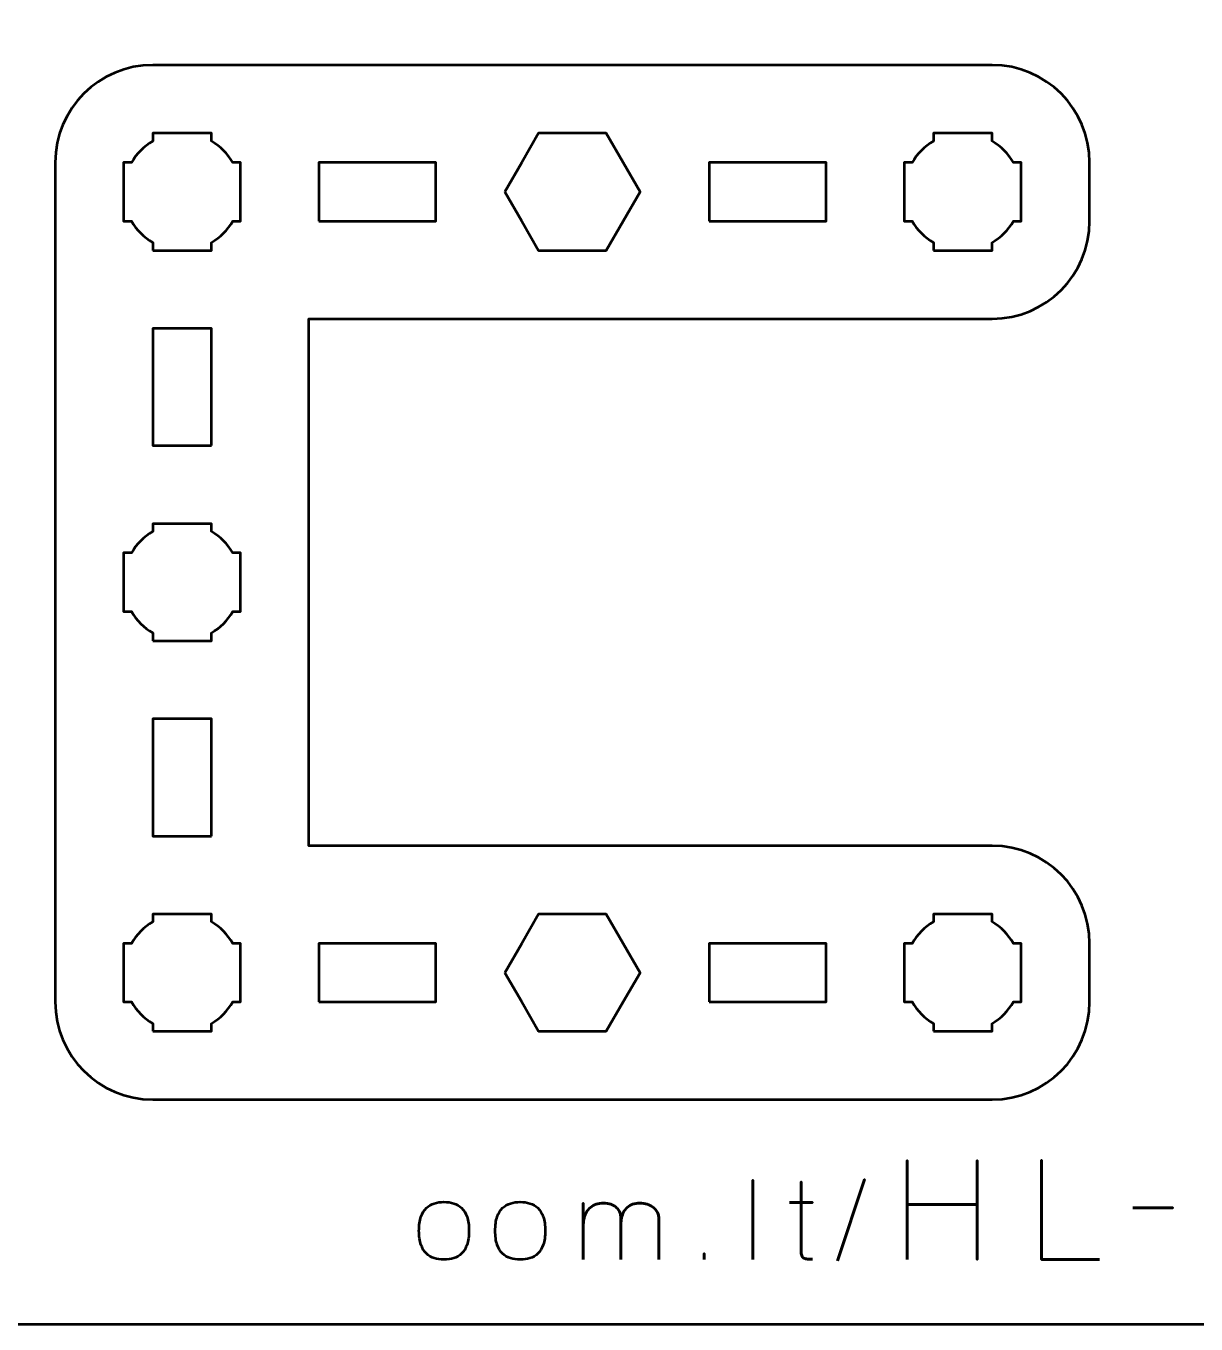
# Model space of a CAD drawing. Header units: centimetres. Extents: x -21 to 0, y -29.7 to 0.
# Drawn here: x -12.3 to -6.3, y -29.7 to -23.05 of the extents above; entities that cross this region are included whole.
import ezdxf

# ---------------------------------------------------------------- set-up
doc = ezdxf.new("R2010")
doc.units = ezdxf.units.CM
doc.header["$MEASUREMENT"] = 0
doc.layers.add('Layer 1', color=7, linetype='Continuous')

msp = doc.modelspace()

# ---------------------------------------------------------------- linework, layer by layer
at = {"layer": 'Layer 1', "color": 1, "lineweight": 53}
msp.add_open_spline([(-21.00003, -29.19995), (-21.00003, -29.19995), (-21.00003, -2.89992), (-21.00003, -2.89992), (-21.00003, -2.89992), (-21.00003, -2.81709), (-20.93286, -2.74992), (-20.85003, -2.74992), (-20.85003, -2.74992), (-20.7672, -2.74992), (-20.70003, -2.68275), (-20.70003, -2.59992), (-20.70003, -2.59992), (-20.70003, -2.51709), (-20.7672, -2.44992), (-20.85003, -2.44992), (-20.85003, -2.44992), (-20.93286, -2.44992), (-21.00003, -2.38275), (-21.00003, -2.29992), (-21.00003, -2.29992), (-21.00003, -2.21709), (-20.93286, -2.14992), (-20.85003, -2.14992), (-20.85003, -2.14992), (-20.7672, -2.14992), (-20.70003, -2.08275), (-20.70003, -1.99992), (-20.70003, -1.99992), (-20.70003, -1.91709), (-20.7672, -1.84992), (-20.85003, -1.84992), (-20.85003, -1.84992), (-20.93286, -1.84992), (-21.00003, -1.78275), (-21.00003, -1.69992), (-21.00003, -1.69992), (-21.00003, -1.61709), (-20.93286, -1.54992), (-20.85003, -1.54992), (-20.85003, -1.54992), (-20.7672, -1.54992), (-20.70003, -1.48275), (-20.70003, -1.39992), (-20.70003, -1.39992), (-20.70003, -1.31709), (-20.7672, -1.24992), (-20.85003, -1.24992), (-20.85003, -1.24992), (-20.93286, -1.24992), (-21.00003, -1.18275), (-21.00003, -1.09992), (-21.00003, -1.09992), (-21.00003, -1.09992), (-21.00003, -0.49992), (-21.00003, -0.49992), (-21.00003, -0.49992), (-21.00003, -0.22295), (-20.77694, 0.00004), (-20.49994, 0.00004), (-20.49994, 0.00004), (-20.49994, 0.00004), (-0.50008, 0.00004), (-0.50008, 0.00004), (-0.50008, 0.00004), (-0.22294, 0.00004), (0.00002, -0.22295), (0.00002, -0.49992), (0.00002, -0.49992), (0.00002, -0.49992), (0.00002, -29.19995), (0.00002, -29.19995), (0.00002, -29.19995), (0.00002, -29.47695), (-0.22294, -29.70004), (-0.50008, -29.70004), (-0.50008, -29.70004), (-0.50008, -29.70004), (-20.49994, -29.70004), (-20.49994, -29.70004), (-20.49994, -29.70004), (-20.77694, -29.70004), (-21.00003, -29.47695), (-21.00003, -29.19995)], degree=3, knots=[0, 0, 0, 0, 0.047619, 0.047619, 0.047619, 0.047619, 0.0952381, 0.0952381, 0.0952381, 0.0952381, 0.1428571, 0.1428571, 0.1428571, 0.1428571, 0.1904762, 0.1904762, 0.1904762, 0.1904762, 0.2380952, 0.2380952, 0.2380952, 0.2380952, 0.2857143, 0.2857143, 0.2857143, 0.2857143, 0.3333333, 0.3333333, 0.3333333, 0.3333333, 0.3809524, 0.3809524, 0.3809524, 0.3809524, 0.4285714, 0.4285714, 0.4285714, 0.4285714, 0.4761905, 0.4761905, 0.4761905, 0.4761905, 0.5238095, 0.5238095, 0.5238095, 0.5238095, 0.5714286, 0.5714286, 0.5714286, 0.5714286, 0.6190476, 0.6190476, 0.6190476, 0.6190476, 0.6666667, 0.6666667, 0.6666667, 0.6666667, 0.7142857, 0.7142857, 0.7142857, 0.7142857, 0.7619048, 0.7619048, 0.7619048, 0.7619048, 0.8095238, 0.8095238, 0.8095238, 0.8095238, 0.8571429, 0.8571429, 0.8571429, 0.8571429, 0.9047619, 0.9047619, 0.9047619, 0.9047619, 0.952381, 0.952381, 0.952381, 0.952381, 1, 1, 1, 1], dxfattribs=at)
at = {"layer": 'Layer 1', "color": 3, "lineweight": 53}
msp.add_open_spline([(-7.35, -24.55), (-7.35, -24.55), (-10.85, -24.55), (-10.85, -24.55), (-10.85, -24.55), (-10.85, -24.55), (-10.85, -27.25), (-10.85, -27.25), (-10.85, -27.25), (-10.85, -27.25), (-7.35, -27.25), (-7.35, -27.25), (-7.35, -27.25), (-7.07391, -27.25), (-6.85, -27.47391), (-6.85, -27.75), (-6.85, -27.75), (-6.85, -27.75), (-6.85, -28.05), (-6.85, -28.05), (-6.85, -28.05), (-6.85, -28.32609), (-7.07391, -28.55), (-7.35, -28.55), (-7.35, -28.55), (-7.35, -28.55), (-11.35, -28.55), (-11.35, -28.55), (-11.35, -28.55), (-11.35, -28.55), (-11.65, -28.55), (-11.65, -28.55), (-11.65, -28.55), (-11.92609, -28.55), (-12.15, -28.32609), (-12.15, -28.05), (-12.15, -28.05), (-12.15, -28.05), (-12.15, -27.75), (-12.15, -27.75), (-12.15, -27.75), (-12.15, -27.75), (-12.15, -24.05), (-12.15, -24.05), (-12.15, -24.05), (-12.15, -24.05), (-12.15, -23.75), (-12.15, -23.75), (-12.15, -23.75), (-12.15, -23.47391), (-11.92609, -23.25), (-11.65, -23.25), (-11.65, -23.25), (-11.65, -23.25), (-11.35, -23.25), (-11.35, -23.25), (-11.35, -23.25), (-11.35, -23.25), (-7.35, -23.25), (-7.35, -23.25), (-7.35, -23.25), (-7.07391, -23.25), (-6.85, -23.47391), (-6.85, -23.75), (-6.85, -23.75), (-6.85, -23.75), (-6.85, -24.05), (-6.85, -24.05), (-6.85, -24.05), (-6.85, -24.32609), (-7.07391, -24.55), (-7.35, -24.55)], degree=3, knots=[0, 0, 0, 0, 0.0555556, 0.0555556, 0.0555556, 0.0555556, 0.1111111, 0.1111111, 0.1111111, 0.1111111, 0.1666667, 0.1666667, 0.1666667, 0.1666667, 0.2222222, 0.2222222, 0.2222222, 0.2222222, 0.2777778, 0.2777778, 0.2777778, 0.2777778, 0.3333333, 0.3333333, 0.3333333, 0.3333333, 0.3888889, 0.3888889, 0.3888889, 0.3888889, 0.4444444, 0.4444444, 0.4444444, 0.4444444, 0.5, 0.5, 0.5, 0.5, 0.5555556, 0.5555556, 0.5555556, 0.5555556, 0.6111111, 0.6111111, 0.6111111, 0.6111111, 0.6666667, 0.6666667, 0.6666667, 0.6666667, 0.7222222, 0.7222222, 0.7222222, 0.7222222, 0.7777778, 0.7777778, 0.7777778, 0.7777778, 0.8333333, 0.8333333, 0.8333333, 0.8333333, 0.8888889, 0.8888889, 0.8888889, 0.8888889, 0.9444444, 0.9444444, 0.9444444, 0.9444444, 1, 1, 1, 1], dxfattribs=at)
at = {"layer": 'Layer 1', "lineweight": 53}
for points, knots in [([(-11.65, -24.2), (-11.65, -24.2), (-11.65, -24.15985), (-11.65, -24.15985), (-11.65, -24.15985), (-11.69553, -24.1335), (-11.7335, -24.09553), (-11.75985, -24.05), (-11.75985, -24.05), (-11.75985, -24.05), (-11.8, -24.05), (-11.8, -24.05), (-11.8, -24.05), (-11.8, -24.05), (-11.8, -23.9), (-11.8, -23.9), (-11.8, -23.9), (-11.8, -23.9), (-11.8, -23.75), (-11.8, -23.75), (-11.8, -23.75), (-11.8, -23.75), (-11.75985, -23.75), (-11.75985, -23.75), (-11.75985, -23.75), (-11.7335, -23.70447), (-11.69553, -23.6665), (-11.65, -23.64015), (-11.65, -23.64015), (-11.65, -23.64015), (-11.65, -23.6), (-11.65, -23.6), (-11.65, -23.6), (-11.65, -23.6), (-11.5, -23.6), (-11.5, -23.6), (-11.5, -23.6), (-11.5, -23.6), (-11.35, -23.6), (-11.35, -23.6), (-11.35, -23.6), (-11.35, -23.6), (-11.35, -23.64015), (-11.35, -23.64015), (-11.35, -23.64015), (-11.30447, -23.6665), (-11.2665, -23.70447), (-11.24015, -23.75), (-11.24015, -23.75), (-11.24015, -23.75), (-11.2, -23.75), (-11.2, -23.75), (-11.2, -23.75), (-11.2, -23.75), (-11.2, -23.9), (-11.2, -23.9), (-11.2, -23.9), (-11.2, -23.9), (-11.2, -24.05), (-11.2, -24.05), (-11.2, -24.05), (-11.2, -24.05), (-11.24015, -24.05), (-11.24015, -24.05), (-11.24015, -24.05), (-11.2665, -24.09553), (-11.30447, -24.1335), (-11.35, -24.15985), (-11.35, -24.15985), (-11.35, -24.15985), (-11.35, -24.2), (-11.35, -24.2), (-11.35, -24.2), (-11.35, -24.2), (-11.5, -24.2), (-11.5, -24.2), (-11.5, -24.2), (-11.5, -24.2), (-11.65, -24.2), (-11.65, -24.2)], [0, 0, 0, 0, 0.05, 0.05, 0.05, 0.05, 0.1, 0.1, 0.1, 0.1, 0.15, 0.15, 0.15, 0.15, 0.2, 0.2, 0.2, 0.2, 0.25, 0.25, 0.25, 0.25, 0.3, 0.3, 0.3, 0.3, 0.35, 0.35, 0.35, 0.35, 0.4, 0.4, 0.4, 0.4, 0.45, 0.45, 0.45, 0.45, 0.5, 0.5, 0.5, 0.5, 0.55, 0.55, 0.55, 0.55, 0.6, 0.6, 0.6, 0.6, 0.65, 0.65, 0.65, 0.65, 0.7, 0.7, 0.7, 0.7, 0.75, 0.75, 0.75, 0.75, 0.8, 0.8, 0.8, 0.8, 0.85, 0.85, 0.85, 0.85, 0.9, 0.9, 0.9, 0.9, 0.95, 0.95, 0.95, 0.95, 1, 1, 1, 1]), ([(-9.84641, -23.9), (-9.84641, -23.9), (-9.75981, -23.75), (-9.75981, -23.75), (-9.75981, -23.75), (-9.75981, -23.75), (-9.67321, -23.6), (-9.67321, -23.6), (-9.67321, -23.6), (-9.67321, -23.6), (-9.5, -23.6), (-9.5, -23.6), (-9.5, -23.6), (-9.5, -23.6), (-9.32679, -23.6), (-9.32679, -23.6), (-9.32679, -23.6), (-9.32679, -23.6), (-9.24019, -23.75), (-9.24019, -23.75), (-9.24019, -23.75), (-9.24019, -23.75), (-9.15359, -23.9), (-9.15359, -23.9), (-9.15359, -23.9), (-9.15359, -23.9), (-9.24019, -24.05), (-9.24019, -24.05), (-9.24019, -24.05), (-9.24019, -24.05), (-9.32679, -24.2), (-9.32679, -24.2), (-9.32679, -24.2), (-9.32679, -24.2), (-9.5, -24.2), (-9.5, -24.2), (-9.5, -24.2), (-9.5, -24.2), (-9.67321, -24.2), (-9.67321, -24.2), (-9.67321, -24.2), (-9.67321, -24.2), (-9.75981, -24.05), (-9.75981, -24.05), (-9.75981, -24.05), (-9.75981, -24.05), (-9.84641, -23.9), (-9.84641, -23.9)], [0, 0, 0, 0, 0.0833333, 0.0833333, 0.0833333, 0.0833333, 0.1666667, 0.1666667, 0.1666667, 0.1666667, 0.25, 0.25, 0.25, 0.25, 0.3333333, 0.3333333, 0.3333333, 0.3333333, 0.4166667, 0.4166667, 0.4166667, 0.4166667, 0.5, 0.5, 0.5, 0.5, 0.5833333, 0.5833333, 0.5833333, 0.5833333, 0.6666667, 0.6666667, 0.6666667, 0.6666667, 0.75, 0.75, 0.75, 0.75, 0.8333333, 0.8333333, 0.8333333, 0.8333333, 0.9166667, 0.9166667, 0.9166667, 0.9166667, 1, 1, 1, 1]), ([(-7.65, -24.2), (-7.65, -24.2), (-7.65, -24.15985), (-7.65, -24.15985), (-7.65, -24.15985), (-7.69553, -24.1335), (-7.7335, -24.09553), (-7.75985, -24.05), (-7.75985, -24.05), (-7.75985, -24.05), (-7.8, -24.05), (-7.8, -24.05), (-7.8, -24.05), (-7.8, -24.05), (-7.8, -23.9), (-7.8, -23.9), (-7.8, -23.9), (-7.8, -23.9), (-7.8, -23.75), (-7.8, -23.75), (-7.8, -23.75), (-7.8, -23.75), (-7.75985, -23.75), (-7.75985, -23.75), (-7.75985, -23.75), (-7.7335, -23.70447), (-7.69553, -23.6665), (-7.65, -23.64015), (-7.65, -23.64015), (-7.65, -23.64015), (-7.65, -23.6), (-7.65, -23.6), (-7.65, -23.6), (-7.65, -23.6), (-7.5, -23.6), (-7.5, -23.6), (-7.5, -23.6), (-7.5, -23.6), (-7.35, -23.6), (-7.35, -23.6), (-7.35, -23.6), (-7.35, -23.6), (-7.35, -23.64015), (-7.35, -23.64015), (-7.35, -23.64015), (-7.30447, -23.6665), (-7.2665, -23.70447), (-7.24015, -23.75), (-7.24015, -23.75), (-7.24015, -23.75), (-7.2, -23.75), (-7.2, -23.75), (-7.2, -23.75), (-7.2, -23.75), (-7.2, -23.9), (-7.2, -23.9), (-7.2, -23.9), (-7.2, -23.9), (-7.2, -24.05), (-7.2, -24.05), (-7.2, -24.05), (-7.2, -24.05), (-7.24015, -24.05), (-7.24015, -24.05), (-7.24015, -24.05), (-7.2665, -24.09553), (-7.30447, -24.1335), (-7.35, -24.15985), (-7.35, -24.15985), (-7.35, -24.15985), (-7.35, -24.2), (-7.35, -24.2), (-7.35, -24.2), (-7.35, -24.2), (-7.5, -24.2), (-7.5, -24.2), (-7.5, -24.2), (-7.5, -24.2), (-7.65, -24.2), (-7.65, -24.2)], [0, 0, 0, 0, 0.05, 0.05, 0.05, 0.05, 0.1, 0.1, 0.1, 0.1, 0.15, 0.15, 0.15, 0.15, 0.2, 0.2, 0.2, 0.2, 0.25, 0.25, 0.25, 0.25, 0.3, 0.3, 0.3, 0.3, 0.35, 0.35, 0.35, 0.35, 0.4, 0.4, 0.4, 0.4, 0.45, 0.45, 0.45, 0.45, 0.5, 0.5, 0.5, 0.5, 0.55, 0.55, 0.55, 0.55, 0.6, 0.6, 0.6, 0.6, 0.65, 0.65, 0.65, 0.65, 0.7, 0.7, 0.7, 0.7, 0.75, 0.75, 0.75, 0.75, 0.8, 0.8, 0.8, 0.8, 0.85, 0.85, 0.85, 0.85, 0.9, 0.9, 0.9, 0.9, 0.95, 0.95, 0.95, 0.95, 1, 1, 1, 1]), ([(-10.8, -24.05), (-10.8, -24.05), (-10.8, -23.75), (-10.8, -23.75), (-10.8, -23.75), (-10.8, -23.75), (-10.2, -23.75), (-10.2, -23.75), (-10.2, -23.75), (-10.2, -23.75), (-10.2, -24.05), (-10.2, -24.05), (-10.2, -24.05), (-10.2, -24.05), (-10.8, -24.05), (-10.8, -24.05)], [0, 0, 0, 0, 0.25, 0.25, 0.25, 0.25, 0.5, 0.5, 0.5, 0.5, 0.75, 0.75, 0.75, 0.75, 1, 1, 1, 1]), ([(-8.8, -24.05), (-8.8, -24.05), (-8.8, -23.75), (-8.8, -23.75), (-8.8, -23.75), (-8.8, -23.75), (-8.2, -23.75), (-8.2, -23.75), (-8.2, -23.75), (-8.2, -23.75), (-8.2, -24.05), (-8.2, -24.05), (-8.2, -24.05), (-8.2, -24.05), (-8.8, -24.05), (-8.8, -24.05)], [0, 0, 0, 0, 0.25, 0.25, 0.25, 0.25, 0.5, 0.5, 0.5, 0.5, 0.75, 0.75, 0.75, 0.75, 1, 1, 1, 1]), ([(-11.35, -25.2), (-11.35, -25.2), (-11.65, -25.2), (-11.65, -25.2), (-11.65, -25.2), (-11.65, -25.2), (-11.65, -24.6), (-11.65, -24.6), (-11.65, -24.6), (-11.65, -24.6), (-11.35, -24.6), (-11.35, -24.6), (-11.35, -24.6), (-11.35, -24.6), (-11.35, -25.2), (-11.35, -25.2)], [0, 0, 0, 0, 0.25, 0.25, 0.25, 0.25, 0.5, 0.5, 0.5, 0.5, 0.75, 0.75, 0.75, 0.75, 1, 1, 1, 1]), ([(-11.65, -26.2), (-11.65, -26.2), (-11.65, -26.15985), (-11.65, -26.15985), (-11.65, -26.15985), (-11.69553, -26.1335), (-11.7335, -26.09553), (-11.75985, -26.05), (-11.75985, -26.05), (-11.75985, -26.05), (-11.8, -26.05), (-11.8, -26.05), (-11.8, -26.05), (-11.8, -26.05), (-11.8, -25.9), (-11.8, -25.9), (-11.8, -25.9), (-11.8, -25.9), (-11.8, -25.75), (-11.8, -25.75), (-11.8, -25.75), (-11.8, -25.75), (-11.75985, -25.75), (-11.75985, -25.75), (-11.75985, -25.75), (-11.7335, -25.70447), (-11.69553, -25.6665), (-11.65, -25.64015), (-11.65, -25.64015), (-11.65, -25.64015), (-11.65, -25.6), (-11.65, -25.6), (-11.65, -25.6), (-11.65, -25.6), (-11.5, -25.6), (-11.5, -25.6), (-11.5, -25.6), (-11.5, -25.6), (-11.35, -25.6), (-11.35, -25.6), (-11.35, -25.6), (-11.35, -25.6), (-11.35, -25.64015), (-11.35, -25.64015), (-11.35, -25.64015), (-11.30447, -25.6665), (-11.2665, -25.70447), (-11.24015, -25.75), (-11.24015, -25.75), (-11.24015, -25.75), (-11.2, -25.75), (-11.2, -25.75), (-11.2, -25.75), (-11.2, -25.75), (-11.2, -25.9), (-11.2, -25.9), (-11.2, -25.9), (-11.2, -25.9), (-11.2, -26.05), (-11.2, -26.05), (-11.2, -26.05), (-11.2, -26.05), (-11.24015, -26.05), (-11.24015, -26.05), (-11.24015, -26.05), (-11.2665, -26.09553), (-11.30447, -26.1335), (-11.35, -26.15985), (-11.35, -26.15985), (-11.35, -26.15985), (-11.35, -26.2), (-11.35, -26.2), (-11.35, -26.2), (-11.35, -26.2), (-11.5, -26.2), (-11.5, -26.2), (-11.5, -26.2), (-11.5, -26.2), (-11.65, -26.2), (-11.65, -26.2)], [0, 0, 0, 0, 0.05, 0.05, 0.05, 0.05, 0.1, 0.1, 0.1, 0.1, 0.15, 0.15, 0.15, 0.15, 0.2, 0.2, 0.2, 0.2, 0.25, 0.25, 0.25, 0.25, 0.3, 0.3, 0.3, 0.3, 0.35, 0.35, 0.35, 0.35, 0.4, 0.4, 0.4, 0.4, 0.45, 0.45, 0.45, 0.45, 0.5, 0.5, 0.5, 0.5, 0.55, 0.55, 0.55, 0.55, 0.6, 0.6, 0.6, 0.6, 0.65, 0.65, 0.65, 0.65, 0.7, 0.7, 0.7, 0.7, 0.75, 0.75, 0.75, 0.75, 0.8, 0.8, 0.8, 0.8, 0.85, 0.85, 0.85, 0.85, 0.9, 0.9, 0.9, 0.9, 0.95, 0.95, 0.95, 0.95, 1, 1, 1, 1]), ([(-11.35, -27.2), (-11.35, -27.2), (-11.65, -27.2), (-11.65, -27.2), (-11.65, -27.2), (-11.65, -27.2), (-11.65, -26.6), (-11.65, -26.6), (-11.65, -26.6), (-11.65, -26.6), (-11.35, -26.6), (-11.35, -26.6), (-11.35, -26.6), (-11.35, -26.6), (-11.35, -27.2), (-11.35, -27.2)], [0, 0, 0, 0, 0.25, 0.25, 0.25, 0.25, 0.5, 0.5, 0.5, 0.5, 0.75, 0.75, 0.75, 0.75, 1, 1, 1, 1]), ([(-11.65, -28.2), (-11.65, -28.2), (-11.65, -28.15985), (-11.65, -28.15985), (-11.65, -28.15985), (-11.69553, -28.1335), (-11.7335, -28.09553), (-11.75985, -28.05), (-11.75985, -28.05), (-11.75985, -28.05), (-11.8, -28.05), (-11.8, -28.05), (-11.8, -28.05), (-11.8, -28.05), (-11.8, -27.9), (-11.8, -27.9), (-11.8, -27.9), (-11.8, -27.9), (-11.8, -27.75), (-11.8, -27.75), (-11.8, -27.75), (-11.8, -27.75), (-11.75985, -27.75), (-11.75985, -27.75), (-11.75985, -27.75), (-11.7335, -27.70447), (-11.69553, -27.6665), (-11.65, -27.64015), (-11.65, -27.64015), (-11.65, -27.64015), (-11.65, -27.6), (-11.65, -27.6), (-11.65, -27.6), (-11.65, -27.6), (-11.5, -27.6), (-11.5, -27.6), (-11.5, -27.6), (-11.5, -27.6), (-11.35, -27.6), (-11.35, -27.6), (-11.35, -27.6), (-11.35, -27.6), (-11.35, -27.64015), (-11.35, -27.64015), (-11.35, -27.64015), (-11.30447, -27.6665), (-11.2665, -27.70447), (-11.24015, -27.75), (-11.24015, -27.75), (-11.24015, -27.75), (-11.2, -27.75), (-11.2, -27.75), (-11.2, -27.75), (-11.2, -27.75), (-11.2, -27.9), (-11.2, -27.9), (-11.2, -27.9), (-11.2, -27.9), (-11.2, -28.05), (-11.2, -28.05), (-11.2, -28.05), (-11.2, -28.05), (-11.24015, -28.05), (-11.24015, -28.05), (-11.24015, -28.05), (-11.2665, -28.09553), (-11.30447, -28.1335), (-11.35, -28.15985), (-11.35, -28.15985), (-11.35, -28.15985), (-11.35, -28.2), (-11.35, -28.2), (-11.35, -28.2), (-11.35, -28.2), (-11.5, -28.2), (-11.5, -28.2), (-11.5, -28.2), (-11.5, -28.2), (-11.65, -28.2), (-11.65, -28.2)], [0, 0, 0, 0, 0.05, 0.05, 0.05, 0.05, 0.1, 0.1, 0.1, 0.1, 0.15, 0.15, 0.15, 0.15, 0.2, 0.2, 0.2, 0.2, 0.25, 0.25, 0.25, 0.25, 0.3, 0.3, 0.3, 0.3, 0.35, 0.35, 0.35, 0.35, 0.4, 0.4, 0.4, 0.4, 0.45, 0.45, 0.45, 0.45, 0.5, 0.5, 0.5, 0.5, 0.55, 0.55, 0.55, 0.55, 0.6, 0.6, 0.6, 0.6, 0.65, 0.65, 0.65, 0.65, 0.7, 0.7, 0.7, 0.7, 0.75, 0.75, 0.75, 0.75, 0.8, 0.8, 0.8, 0.8, 0.85, 0.85, 0.85, 0.85, 0.9, 0.9, 0.9, 0.9, 0.95, 0.95, 0.95, 0.95, 1, 1, 1, 1]), ([(-9.84641, -27.9), (-9.84641, -27.9), (-9.75981, -27.75), (-9.75981, -27.75), (-9.75981, -27.75), (-9.75981, -27.75), (-9.67321, -27.6), (-9.67321, -27.6), (-9.67321, -27.6), (-9.67321, -27.6), (-9.5, -27.6), (-9.5, -27.6), (-9.5, -27.6), (-9.5, -27.6), (-9.32679, -27.6), (-9.32679, -27.6), (-9.32679, -27.6), (-9.32679, -27.6), (-9.24019, -27.75), (-9.24019, -27.75), (-9.24019, -27.75), (-9.24019, -27.75), (-9.15359, -27.9), (-9.15359, -27.9), (-9.15359, -27.9), (-9.15359, -27.9), (-9.24019, -28.05), (-9.24019, -28.05), (-9.24019, -28.05), (-9.24019, -28.05), (-9.32679, -28.2), (-9.32679, -28.2), (-9.32679, -28.2), (-9.32679, -28.2), (-9.5, -28.2), (-9.5, -28.2), (-9.5, -28.2), (-9.5, -28.2), (-9.67321, -28.2), (-9.67321, -28.2), (-9.67321, -28.2), (-9.67321, -28.2), (-9.75981, -28.05), (-9.75981, -28.05), (-9.75981, -28.05), (-9.75981, -28.05), (-9.84641, -27.9), (-9.84641, -27.9)], [0, 0, 0, 0, 0.0833333, 0.0833333, 0.0833333, 0.0833333, 0.1666667, 0.1666667, 0.1666667, 0.1666667, 0.25, 0.25, 0.25, 0.25, 0.3333333, 0.3333333, 0.3333333, 0.3333333, 0.4166667, 0.4166667, 0.4166667, 0.4166667, 0.5, 0.5, 0.5, 0.5, 0.5833333, 0.5833333, 0.5833333, 0.5833333, 0.6666667, 0.6666667, 0.6666667, 0.6666667, 0.75, 0.75, 0.75, 0.75, 0.8333333, 0.8333333, 0.8333333, 0.8333333, 0.9166667, 0.9166667, 0.9166667, 0.9166667, 1, 1, 1, 1]), ([(-7.65, -28.2), (-7.65, -28.2), (-7.65, -28.15985), (-7.65, -28.15985), (-7.65, -28.15985), (-7.69553, -28.1335), (-7.7335, -28.09553), (-7.75985, -28.05), (-7.75985, -28.05), (-7.75985, -28.05), (-7.8, -28.05), (-7.8, -28.05), (-7.8, -28.05), (-7.8, -28.05), (-7.8, -27.9), (-7.8, -27.9), (-7.8, -27.9), (-7.8, -27.9), (-7.8, -27.75), (-7.8, -27.75), (-7.8, -27.75), (-7.8, -27.75), (-7.75985, -27.75), (-7.75985, -27.75), (-7.75985, -27.75), (-7.7335, -27.70447), (-7.69553, -27.6665), (-7.65, -27.64015), (-7.65, -27.64015), (-7.65, -27.64015), (-7.65, -27.6), (-7.65, -27.6), (-7.65, -27.6), (-7.65, -27.6), (-7.5, -27.6), (-7.5, -27.6), (-7.5, -27.6), (-7.5, -27.6), (-7.35, -27.6), (-7.35, -27.6), (-7.35, -27.6), (-7.35, -27.6), (-7.35, -27.64015), (-7.35, -27.64015), (-7.35, -27.64015), (-7.30447, -27.6665), (-7.2665, -27.70447), (-7.24015, -27.75), (-7.24015, -27.75), (-7.24015, -27.75), (-7.2, -27.75), (-7.2, -27.75), (-7.2, -27.75), (-7.2, -27.75), (-7.2, -27.9), (-7.2, -27.9), (-7.2, -27.9), (-7.2, -27.9), (-7.2, -28.05), (-7.2, -28.05), (-7.2, -28.05), (-7.2, -28.05), (-7.24015, -28.05), (-7.24015, -28.05), (-7.24015, -28.05), (-7.2665, -28.09553), (-7.30447, -28.1335), (-7.35, -28.15985), (-7.35, -28.15985), (-7.35, -28.15985), (-7.35, -28.2), (-7.35, -28.2), (-7.35, -28.2), (-7.35, -28.2), (-7.5, -28.2), (-7.5, -28.2), (-7.5, -28.2), (-7.5, -28.2), (-7.65, -28.2), (-7.65, -28.2)], [0, 0, 0, 0, 0.05, 0.05, 0.05, 0.05, 0.1, 0.1, 0.1, 0.1, 0.15, 0.15, 0.15, 0.15, 0.2, 0.2, 0.2, 0.2, 0.25, 0.25, 0.25, 0.25, 0.3, 0.3, 0.3, 0.3, 0.35, 0.35, 0.35, 0.35, 0.4, 0.4, 0.4, 0.4, 0.45, 0.45, 0.45, 0.45, 0.5, 0.5, 0.5, 0.5, 0.55, 0.55, 0.55, 0.55, 0.6, 0.6, 0.6, 0.6, 0.65, 0.65, 0.65, 0.65, 0.7, 0.7, 0.7, 0.7, 0.75, 0.75, 0.75, 0.75, 0.8, 0.8, 0.8, 0.8, 0.85, 0.85, 0.85, 0.85, 0.9, 0.9, 0.9, 0.9, 0.95, 0.95, 0.95, 0.95, 1, 1, 1, 1]), ([(-10.8, -28.05), (-10.8, -28.05), (-10.8, -27.75), (-10.8, -27.75), (-10.8, -27.75), (-10.8, -27.75), (-10.2, -27.75), (-10.2, -27.75), (-10.2, -27.75), (-10.2, -27.75), (-10.2, -28.05), (-10.2, -28.05), (-10.2, -28.05), (-10.2, -28.05), (-10.8, -28.05), (-10.8, -28.05)], [0, 0, 0, 0, 0.25, 0.25, 0.25, 0.25, 0.5, 0.5, 0.5, 0.5, 0.75, 0.75, 0.75, 0.75, 1, 1, 1, 1]), ([(-8.8, -28.05), (-8.8, -28.05), (-8.8, -27.75), (-8.8, -27.75), (-8.8, -27.75), (-8.8, -27.75), (-8.2, -27.75), (-8.2, -27.75), (-8.2, -27.75), (-8.2, -27.75), (-8.2, -28.05), (-8.2, -28.05), (-8.2, -28.05), (-8.2, -28.05), (-8.8, -28.05), (-8.8, -28.05)], [0, 0, 0, 0, 0.25, 0.25, 0.25, 0.25, 0.5, 0.5, 0.5, 0.5, 0.75, 0.75, 0.75, 0.75, 1, 1, 1, 1])]:
    msp.add_open_spline(points, degree=3, knots=knots, dxfattribs=at)
at = {"layer": 'Layer 1', "color": 5, "lineweight": 53}
for points, knots in [([(-7.7847, -29.36992), (-7.7847, -29.36992), (-7.7847, -29.0884), (-7.7847, -29.0884), (-7.7847, -29.0884), (-7.7847, -29.0884), (-7.42557, -29.0884), (-7.42557, -29.0884), (-7.42557, -29.0884), (-7.42557, -29.0884), (-7.42557, -29.36992), (-7.42557, -29.36992), (-7.42557, -29.36992), (-7.42557, -29.36992), (-7.42557, -28.86192), (-7.42557, -28.86192), (-7.42557, -28.86192), (-7.42557, -28.86192), (-7.42557, -29.0884), (-7.42557, -29.0884), (-7.42557, -29.0884), (-7.42557, -29.0884), (-7.7847, -29.0884), (-7.7847, -29.0884), (-7.7847, -29.0884), (-7.7847, -29.0884), (-7.7847, -28.86192), (-7.7847, -28.86192), (-7.7847, -28.86192), (-7.7847, -28.86192), (-7.7847, -29.36992), (-7.7847, -29.36992)], [0, 0, 0, 0, 0.125, 0.125, 0.125, 0.125, 0.25, 0.25, 0.25, 0.25, 0.375, 0.375, 0.375, 0.375, 0.5, 0.5, 0.5, 0.5, 0.625, 0.625, 0.625, 0.625, 0.75, 0.75, 0.75, 0.75, 0.875, 0.875, 0.875, 0.875, 1, 1, 1, 1]), ([(-6.79903, -29.36992), (-6.79903, -29.36992), (-7.09607, -29.36992), (-7.09607, -29.36992), (-7.09607, -29.36992), (-7.09607, -29.36992), (-7.09607, -28.86121), (-7.09607, -28.86121), (-7.09607, -28.86121), (-7.09607, -28.86121), (-7.09607, -29.36992), (-7.09607, -29.36992), (-7.09607, -29.36992), (-7.09607, -29.36992), (-6.79903, -29.36992), (-6.79903, -29.36992)], [0, 0, 0, 0, 0.25, 0.25, 0.25, 0.25, 0.5, 0.5, 0.5, 0.5, 0.75, 0.75, 0.75, 0.75, 1, 1, 1, 1]), ([(-8.57549, -29.36992), (-8.57549, -29.36992), (-8.57549, -28.96296), (-8.57549, -28.96296), (-8.57549, -28.96296), (-8.57549, -28.96296), (-8.57549, -29.36992), (-8.57549, -29.36992)], [0, 0, 0, 0, 0.5, 0.5, 0.5, 0.5, 1, 1, 1, 1]), ([(-8.27069, -29.3671), (-8.27765, -29.36766), (-8.28461, -29.36785), (-8.29139, -29.36766), (-8.29139, -29.36766), (-8.29816, -29.36747), (-8.30428, -29.36644), (-8.30983, -29.36437), (-8.30983, -29.36437), (-8.31538, -29.36239), (-8.3198, -29.35882), (-8.32318, -29.35374), (-8.32318, -29.35374), (-8.32648, -29.34866), (-8.32817, -29.34142), (-8.32826, -29.3321), (-8.32826, -29.3321), (-8.32826, -29.32768), (-8.32826, -29.32016), (-8.32826, -29.30962), (-8.32826, -29.30962), (-8.32826, -29.29899), (-8.32826, -29.28619), (-8.32826, -29.27105), (-8.32826, -29.27105), (-8.32826, -29.2559), (-8.32826, -29.23935), (-8.32826, -29.22138), (-8.32826, -29.22138), (-8.32826, -29.20341), (-8.32826, -29.18488), (-8.32826, -29.16569), (-8.32826, -29.16569), (-8.32826, -29.1465), (-8.32826, -29.12759), (-8.32826, -29.10887), (-8.32826, -29.10887), (-8.32826, -29.09015), (-8.32826, -29.07255), (-8.32826, -29.056), (-8.32826, -29.056), (-8.32826, -29.03944), (-8.32826, -29.02476), (-8.32826, -29.01207), (-8.32826, -29.01207), (-8.32826, -28.99927), (-8.32826, -28.9893), (-8.32826, -28.98196), (-8.32826, -28.98196), (-8.32826, -28.97472), (-8.32826, -28.97095), (-8.32826, -28.97086), (-8.32826, -28.97086), (-8.32826, -28.97095), (-8.32826, -28.97472), (-8.32826, -28.98196), (-8.32826, -28.98196), (-8.32826, -28.9893), (-8.32826, -28.99927), (-8.32826, -29.01207), (-8.32826, -29.01207), (-8.32826, -29.02476), (-8.32826, -29.03944), (-8.32826, -29.056), (-8.32826, -29.056), (-8.32826, -29.07255), (-8.32826, -29.09015), (-8.32826, -29.10887), (-8.32826, -29.10887), (-8.32826, -29.12759), (-8.32826, -29.1465), (-8.32826, -29.16569), (-8.32826, -29.16569), (-8.32826, -29.18488), (-8.32826, -29.20341), (-8.32826, -29.22138), (-8.32826, -29.22138), (-8.32826, -29.23935), (-8.32826, -29.2559), (-8.32826, -29.27105), (-8.32826, -29.27105), (-8.32826, -29.28619), (-8.32826, -29.29899), (-8.32826, -29.30962), (-8.32826, -29.30962), (-8.32826, -29.32016), (-8.32826, -29.32768), (-8.32826, -29.3321), (-8.32826, -29.3321), (-8.32817, -29.34142), (-8.32648, -29.34866), (-8.32318, -29.35374), (-8.32318, -29.35374), (-8.3198, -29.35882), (-8.31538, -29.36239), (-8.30983, -29.36437), (-8.30983, -29.36437), (-8.30428, -29.36644), (-8.29816, -29.36747), (-8.29139, -29.36766), (-8.29139, -29.36766), (-8.28461, -29.36785), (-8.27765, -29.36766), (-8.27069, -29.3671)], [0, 0, 0, 0, 0.0384615, 0.0384615, 0.0384615, 0.0384615, 0.0769231, 0.0769231, 0.0769231, 0.0769231, 0.1153846, 0.1153846, 0.1153846, 0.1153846, 0.1538462, 0.1538462, 0.1538462, 0.1538462, 0.1923077, 0.1923077, 0.1923077, 0.1923077, 0.2307692, 0.2307692, 0.2307692, 0.2307692, 0.2692308, 0.2692308, 0.2692308, 0.2692308, 0.3076923, 0.3076923, 0.3076923, 0.3076923, 0.3461538, 0.3461538, 0.3461538, 0.3461538, 0.3846154, 0.3846154, 0.3846154, 0.3846154, 0.4230769, 0.4230769, 0.4230769, 0.4230769, 0.4615385, 0.4615385, 0.4615385, 0.4615385, 0.5, 0.5, 0.5, 0.5, 0.5384615, 0.5384615, 0.5384615, 0.5384615, 0.5769231, 0.5769231, 0.5769231, 0.5769231, 0.6153846, 0.6153846, 0.6153846, 0.6153846, 0.6538462, 0.6538462, 0.6538462, 0.6538462, 0.6923077, 0.6923077, 0.6923077, 0.6923077, 0.7307692, 0.7307692, 0.7307692, 0.7307692, 0.7692308, 0.7692308, 0.7692308, 0.7692308, 0.8076923, 0.8076923, 0.8076923, 0.8076923, 0.8461538, 0.8461538, 0.8461538, 0.8461538, 0.8846154, 0.8846154, 0.8846154, 0.8846154, 0.9230769, 0.9230769, 0.9230769, 0.9230769, 0.9615385, 0.9615385, 0.9615385, 0.9615385, 1, 1, 1, 1]), ([(-8.14256, -29.37556), (-8.14256, -29.37556), (-8.00427, -28.95901), (-8.00427, -28.95901), (-8.00427, -28.95901), (-8.00427, -28.95901), (-8.14256, -29.37556), (-8.14256, -29.37556)], [0, 0, 0, 0, 0.5, 0.5, 0.5, 0.5, 1, 1, 1, 1]), ([(-10.15818, -29.36992), (-10.1404, -29.37001), (-10.12385, -29.36776), (-10.10842, -29.36296), (-10.10842, -29.36296), (-10.09299, -29.35816), (-10.07935, -29.35016), (-10.06768, -29.33897), (-10.06768, -29.33897), (-10.05592, -29.32778), (-10.0468, -29.31263), (-10.04012, -29.29344), (-10.04012, -29.29344), (-10.03354, -29.27434), (-10.03015, -29.25054), (-10.03005, -29.22204), (-10.03005, -29.22204), (-10.03015, -29.19363), (-10.03354, -29.16992), (-10.04012, -29.15092), (-10.04012, -29.15092), (-10.0468, -29.13191), (-10.05592, -29.11677), (-10.06768, -29.10557), (-10.06768, -29.10557), (-10.07935, -29.09447), (-10.09299, -29.08648), (-10.10842, -29.08168), (-10.10842, -29.08168), (-10.12385, -29.07688), (-10.1404, -29.07462), (-10.15818, -29.07472), (-10.15818, -29.07472), (-10.17577, -29.07462), (-10.19233, -29.07688), (-10.20776, -29.08168), (-10.20776, -29.08168), (-10.22319, -29.08648), (-10.23673, -29.09447), (-10.24849, -29.10557), (-10.24849, -29.10557), (-10.26025, -29.11677), (-10.26947, -29.13191), (-10.27615, -29.15092), (-10.27615, -29.15092), (-10.28283, -29.16992), (-10.28622, -29.19363), (-10.28631, -29.22204), (-10.28631, -29.22204), (-10.28622, -29.25054), (-10.28283, -29.27434), (-10.27615, -29.29344), (-10.27615, -29.29344), (-10.26947, -29.31263), (-10.26025, -29.32778), (-10.24849, -29.33897), (-10.24849, -29.33897), (-10.23673, -29.35016), (-10.22319, -29.35816), (-10.20776, -29.36296), (-10.20776, -29.36296), (-10.19233, -29.36776), (-10.17577, -29.37001), (-10.15818, -29.36992)], [0, 0, 0, 0, 0.0625, 0.0625, 0.0625, 0.0625, 0.125, 0.125, 0.125, 0.125, 0.1875, 0.1875, 0.1875, 0.1875, 0.25, 0.25, 0.25, 0.25, 0.3125, 0.3125, 0.3125, 0.3125, 0.375, 0.375, 0.375, 0.375, 0.4375, 0.4375, 0.4375, 0.4375, 0.5, 0.5, 0.5, 0.5, 0.5625, 0.5625, 0.5625, 0.5625, 0.625, 0.625, 0.625, 0.625, 0.6875, 0.6875, 0.6875, 0.6875, 0.75, 0.75, 0.75, 0.75, 0.8125, 0.8125, 0.8125, 0.8125, 0.875, 0.875, 0.875, 0.875, 0.9375, 0.9375, 0.9375, 0.9375, 1, 1, 1, 1]), ([(-10.15818, -29.36992), (-10.1404, -29.37001), (-10.12385, -29.36776), (-10.10842, -29.36296), (-10.10842, -29.36296), (-10.09299, -29.35816), (-10.07935, -29.35016), (-10.06768, -29.33897), (-10.06768, -29.33897), (-10.05592, -29.32778), (-10.0468, -29.31263), (-10.04012, -29.29344), (-10.04012, -29.29344), (-10.03354, -29.27434), (-10.03015, -29.25054), (-10.03005, -29.22204), (-10.03005, -29.22204), (-10.03015, -29.19363), (-10.03354, -29.16992), (-10.04012, -29.15092), (-10.04012, -29.15092), (-10.0468, -29.13191), (-10.05592, -29.11677), (-10.06768, -29.10557), (-10.06768, -29.10557), (-10.07935, -29.09447), (-10.09299, -29.08648), (-10.10842, -29.08168), (-10.10842, -29.08168), (-10.12385, -29.07688), (-10.1404, -29.07462), (-10.15818, -29.07472), (-10.15818, -29.07472), (-10.17577, -29.07462), (-10.19233, -29.07688), (-10.20776, -29.08168), (-10.20776, -29.08168), (-10.22319, -29.08648), (-10.23673, -29.09447), (-10.24849, -29.10557), (-10.24849, -29.10557), (-10.26025, -29.11677), (-10.26947, -29.13191), (-10.27615, -29.15092), (-10.27615, -29.15092), (-10.28283, -29.16992), (-10.28622, -29.19363), (-10.28631, -29.22204), (-10.28631, -29.22204), (-10.28622, -29.25054), (-10.28283, -29.27434), (-10.27615, -29.29344), (-10.27615, -29.29344), (-10.26947, -29.31263), (-10.26025, -29.32778), (-10.24849, -29.33897), (-10.24849, -29.33897), (-10.23673, -29.35016), (-10.22319, -29.35816), (-10.20776, -29.36296), (-10.20776, -29.36296), (-10.19233, -29.36776), (-10.17577, -29.37001), (-10.15818, -29.36992)], [0, 0, 0, 0, 0.0625, 0.0625, 0.0625, 0.0625, 0.125, 0.125, 0.125, 0.125, 0.1875, 0.1875, 0.1875, 0.1875, 0.25, 0.25, 0.25, 0.25, 0.3125, 0.3125, 0.3125, 0.3125, 0.375, 0.375, 0.375, 0.375, 0.4375, 0.4375, 0.4375, 0.4375, 0.5, 0.5, 0.5, 0.5, 0.5625, 0.5625, 0.5625, 0.5625, 0.625, 0.625, 0.625, 0.625, 0.6875, 0.6875, 0.6875, 0.6875, 0.75, 0.75, 0.75, 0.75, 0.8125, 0.8125, 0.8125, 0.8125, 0.875, 0.875, 0.875, 0.875, 0.9375, 0.9375, 0.9375, 0.9375, 1, 1, 1, 1]), ([(-9.76759, -29.36992), (-9.74981, -29.37001), (-9.73326, -29.36776), (-9.71783, -29.36296), (-9.71783, -29.36296), (-9.7024, -29.35816), (-9.68876, -29.35016), (-9.67709, -29.33897), (-9.67709, -29.33897), (-9.66533, -29.32778), (-9.65621, -29.31263), (-9.64953, -29.29344), (-9.64953, -29.29344), (-9.64295, -29.27434), (-9.63956, -29.25054), (-9.63946, -29.22204), (-9.63946, -29.22204), (-9.63956, -29.19363), (-9.64295, -29.16992), (-9.64953, -29.15092), (-9.64953, -29.15092), (-9.65621, -29.13191), (-9.66533, -29.11677), (-9.67709, -29.10557), (-9.67709, -29.10557), (-9.68876, -29.09447), (-9.7024, -29.08648), (-9.71783, -29.08168), (-9.71783, -29.08168), (-9.73326, -29.07688), (-9.74981, -29.07462), (-9.76759, -29.07472), (-9.76759, -29.07472), (-9.78518, -29.07462), (-9.80174, -29.07688), (-9.81717, -29.08168), (-9.81717, -29.08168), (-9.8326, -29.08648), (-9.84614, -29.09447), (-9.8579, -29.10557), (-9.8579, -29.10557), (-9.86966, -29.11677), (-9.87888, -29.13191), (-9.88556, -29.15092), (-9.88556, -29.15092), (-9.89224, -29.16992), (-9.89563, -29.19363), (-9.89572, -29.22204), (-9.89572, -29.22204), (-9.89563, -29.25054), (-9.89224, -29.27434), (-9.88556, -29.29344), (-9.88556, -29.29344), (-9.87888, -29.31263), (-9.86966, -29.32778), (-9.8579, -29.33897), (-9.8579, -29.33897), (-9.84614, -29.35016), (-9.8326, -29.35816), (-9.81717, -29.36296), (-9.81717, -29.36296), (-9.80174, -29.36776), (-9.78518, -29.37001), (-9.76759, -29.36992)], [0, 0, 0, 0, 0.0625, 0.0625, 0.0625, 0.0625, 0.125, 0.125, 0.125, 0.125, 0.1875, 0.1875, 0.1875, 0.1875, 0.25, 0.25, 0.25, 0.25, 0.3125, 0.3125, 0.3125, 0.3125, 0.375, 0.375, 0.375, 0.375, 0.4375, 0.4375, 0.4375, 0.4375, 0.5, 0.5, 0.5, 0.5, 0.5625, 0.5625, 0.5625, 0.5625, 0.625, 0.625, 0.625, 0.625, 0.6875, 0.6875, 0.6875, 0.6875, 0.75, 0.75, 0.75, 0.75, 0.8125, 0.8125, 0.8125, 0.8125, 0.875, 0.875, 0.875, 0.875, 0.9375, 0.9375, 0.9375, 0.9375, 1, 1, 1, 1]), ([(-9.76759, -29.36992), (-9.74981, -29.37001), (-9.73326, -29.36776), (-9.71783, -29.36296), (-9.71783, -29.36296), (-9.7024, -29.35816), (-9.68876, -29.35016), (-9.67709, -29.33897), (-9.67709, -29.33897), (-9.66533, -29.32778), (-9.65621, -29.31263), (-9.64953, -29.29344), (-9.64953, -29.29344), (-9.64295, -29.27434), (-9.63956, -29.25054), (-9.63946, -29.22204), (-9.63946, -29.22204), (-9.63956, -29.19363), (-9.64295, -29.16992), (-9.64953, -29.15092), (-9.64953, -29.15092), (-9.65621, -29.13191), (-9.66533, -29.11677), (-9.67709, -29.10557), (-9.67709, -29.10557), (-9.68876, -29.09447), (-9.7024, -29.08648), (-9.71783, -29.08168), (-9.71783, -29.08168), (-9.73326, -29.07688), (-9.74981, -29.07462), (-9.76759, -29.07472), (-9.76759, -29.07472), (-9.78518, -29.07462), (-9.80174, -29.07688), (-9.81717, -29.08168), (-9.81717, -29.08168), (-9.8326, -29.08648), (-9.84614, -29.09447), (-9.8579, -29.10557), (-9.8579, -29.10557), (-9.86966, -29.11677), (-9.87888, -29.13191), (-9.88556, -29.15092), (-9.88556, -29.15092), (-9.89224, -29.16992), (-9.89563, -29.19363), (-9.89572, -29.22204), (-9.89572, -29.22204), (-9.89563, -29.25054), (-9.89224, -29.27434), (-9.88556, -29.29344), (-9.88556, -29.29344), (-9.87888, -29.31263), (-9.86966, -29.32778), (-9.8579, -29.33897), (-9.8579, -29.33897), (-9.84614, -29.35016), (-9.8326, -29.35816), (-9.81717, -29.36296), (-9.81717, -29.36296), (-9.80174, -29.36776), (-9.78518, -29.37001), (-9.76759, -29.36992)], [0, 0, 0, 0, 0.0625, 0.0625, 0.0625, 0.0625, 0.125, 0.125, 0.125, 0.125, 0.1875, 0.1875, 0.1875, 0.1875, 0.25, 0.25, 0.25, 0.25, 0.3125, 0.3125, 0.3125, 0.3125, 0.375, 0.375, 0.375, 0.375, 0.4375, 0.4375, 0.4375, 0.4375, 0.5, 0.5, 0.5, 0.5, 0.5625, 0.5625, 0.5625, 0.5625, 0.625, 0.625, 0.625, 0.625, 0.6875, 0.6875, 0.6875, 0.6875, 0.75, 0.75, 0.75, 0.75, 0.8125, 0.8125, 0.8125, 0.8125, 0.875, 0.875, 0.875, 0.875, 0.9375, 0.9375, 0.9375, 0.9375, 1, 1, 1, 1]), ([(-9.2517, -29.36992), (-9.2517, -29.36983), (-9.2517, -29.3671), (-9.2517, -29.36174), (-9.2517, -29.36174), (-9.2517, -29.35647), (-9.2517, -29.34922), (-9.2517, -29.3401), (-9.2517, -29.3401), (-9.2517, -29.33088), (-9.2517, -29.32053), (-9.2517, -29.30887), (-9.2517, -29.30887), (-9.2517, -29.2973), (-9.2517, -29.28516), (-9.2517, -29.27237), (-9.2517, -29.27237), (-9.2517, -29.25967), (-9.2517, -29.24715), (-9.2517, -29.23474), (-9.2517, -29.23474), (-9.2517, -29.22232), (-9.2517, -29.21065), (-9.2517, -29.19993), (-9.2517, -29.19993), (-9.2517, -29.18911), (-9.2517, -29.17989), (-9.2517, -29.17208), (-9.2517, -29.17208), (-9.2517, -29.16437), (-9.2517, -29.15882), (-9.2517, -29.15543), (-9.2517, -29.15543), (-9.2516, -29.15016), (-9.25245, -29.14424), (-9.25405, -29.13775), (-9.25405, -29.13775), (-9.25565, -29.13116), (-9.25838, -29.12458), (-9.26223, -29.11799), (-9.26223, -29.11799), (-9.26609, -29.11131), (-9.27145, -29.1052), (-9.27813, -29.09955), (-9.27813, -29.09955), (-9.2849, -29.09391), (-9.29337, -29.08939), (-9.30353, -29.08591), (-9.30353, -29.08591), (-9.31379, -29.08243), (-9.32601, -29.08055), (-9.34031, -29.08036), (-9.34031, -29.08036), (-9.35461, -29.08036), (-9.36741, -29.08234), (-9.3786, -29.08629), (-9.3786, -29.08629), (-9.38989, -29.09033), (-9.39958, -29.09588), (-9.40786, -29.10294), (-9.40786, -29.10294), (-9.41604, -29.11), (-9.42291, -29.11809), (-9.42827, -29.1273), (-9.42827, -29.1273), (-9.43363, -29.13643), (-9.43759, -29.14612), (-9.44022, -29.15647), (-9.44022, -29.15647), (-9.44285, -29.16672), (-9.44417, -29.17716), (-9.44417, -29.18761), (-9.44417, -29.18761), (-9.44417, -29.17716), (-9.44285, -29.16672), (-9.44022, -29.15647), (-9.44022, -29.15647), (-9.43759, -29.14612), (-9.43363, -29.13643), (-9.42827, -29.1273), (-9.42827, -29.1273), (-9.42291, -29.11809), (-9.41604, -29.11), (-9.40786, -29.10294), (-9.40786, -29.10294), (-9.39958, -29.09588), (-9.38989, -29.09033), (-9.3786, -29.08629), (-9.3786, -29.08629), (-9.36741, -29.08234), (-9.35461, -29.08036), (-9.34031, -29.08036), (-9.34031, -29.08036), (-9.32601, -29.08055), (-9.31379, -29.08243), (-9.30353, -29.08591), (-9.30353, -29.08591), (-9.29337, -29.08939), (-9.2849, -29.09391), (-9.27813, -29.09955), (-9.27813, -29.09955), (-9.27145, -29.1052), (-9.26609, -29.11131), (-9.26223, -29.11799), (-9.26223, -29.11799), (-9.25838, -29.12458), (-9.25565, -29.13116), (-9.25405, -29.13775), (-9.25405, -29.13775), (-9.25245, -29.14424), (-9.2516, -29.15016), (-9.2517, -29.15543), (-9.2517, -29.15543), (-9.2517, -29.15882), (-9.2517, -29.16437), (-9.2517, -29.17208), (-9.2517, -29.17208), (-9.2517, -29.17989), (-9.2517, -29.18911), (-9.2517, -29.19993), (-9.2517, -29.19993), (-9.2517, -29.21065), (-9.2517, -29.22232), (-9.2517, -29.23474), (-9.2517, -29.23474), (-9.2517, -29.24715), (-9.2517, -29.25967), (-9.2517, -29.27237), (-9.2517, -29.27237), (-9.2517, -29.28516), (-9.2517, -29.2973), (-9.2517, -29.30887), (-9.2517, -29.30887), (-9.2517, -29.32053), (-9.2517, -29.33088), (-9.2517, -29.3401), (-9.2517, -29.3401), (-9.2517, -29.34922), (-9.2517, -29.35647), (-9.2517, -29.36174), (-9.2517, -29.36174), (-9.2517, -29.3671), (-9.2517, -29.36983), (-9.2517, -29.36992)], [0, 0, 0, 0, 0.0277778, 0.0277778, 0.0277778, 0.0277778, 0.0555556, 0.0555556, 0.0555556, 0.0555556, 0.0833333, 0.0833333, 0.0833333, 0.0833333, 0.1111111, 0.1111111, 0.1111111, 0.1111111, 0.1388889, 0.1388889, 0.1388889, 0.1388889, 0.1666667, 0.1666667, 0.1666667, 0.1666667, 0.1944444, 0.1944444, 0.1944444, 0.1944444, 0.2222222, 0.2222222, 0.2222222, 0.2222222, 0.25, 0.25, 0.25, 0.25, 0.2777778, 0.2777778, 0.2777778, 0.2777778, 0.3055556, 0.3055556, 0.3055556, 0.3055556, 0.3333333, 0.3333333, 0.3333333, 0.3333333, 0.3611111, 0.3611111, 0.3611111, 0.3611111, 0.3888889, 0.3888889, 0.3888889, 0.3888889, 0.4166667, 0.4166667, 0.4166667, 0.4166667, 0.4444444, 0.4444444, 0.4444444, 0.4444444, 0.4722222, 0.4722222, 0.4722222, 0.4722222, 0.5, 0.5, 0.5, 0.5, 0.5277778, 0.5277778, 0.5277778, 0.5277778, 0.5555556, 0.5555556, 0.5555556, 0.5555556, 0.5833333, 0.5833333, 0.5833333, 0.5833333, 0.6111111, 0.6111111, 0.6111111, 0.6111111, 0.6388889, 0.6388889, 0.6388889, 0.6388889, 0.6666667, 0.6666667, 0.6666667, 0.6666667, 0.6944444, 0.6944444, 0.6944444, 0.6944444, 0.7222222, 0.7222222, 0.7222222, 0.7222222, 0.75, 0.75, 0.75, 0.75, 0.7777778, 0.7777778, 0.7777778, 0.7777778, 0.8055556, 0.8055556, 0.8055556, 0.8055556, 0.8333333, 0.8333333, 0.8333333, 0.8333333, 0.8611111, 0.8611111, 0.8611111, 0.8611111, 0.8888889, 0.8888889, 0.8888889, 0.8888889, 0.9166667, 0.9166667, 0.9166667, 0.9166667, 0.9444444, 0.9444444, 0.9444444, 0.9444444, 0.9722222, 0.9722222, 0.9722222, 0.9722222, 1, 1, 1, 1]), ([(-9.44417, -29.36992), (-9.44417, -29.36992), (-9.44417, -29.08036), (-9.44417, -29.08036), (-9.44417, -29.08036), (-9.44417, -29.08036), (-9.44417, -29.36992), (-9.44417, -29.36992)], [0, 0, 0, 0, 0.5, 0.5, 0.5, 0.5, 1, 1, 1, 1]), ([(-9.05753, -29.36992), (-9.05753, -29.36983), (-9.05753, -29.3671), (-9.05753, -29.36174), (-9.05753, -29.36174), (-9.05753, -29.35647), (-9.05753, -29.34922), (-9.05753, -29.3401), (-9.05753, -29.3401), (-9.05753, -29.33088), (-9.05753, -29.32053), (-9.05753, -29.30887), (-9.05753, -29.30887), (-9.05753, -29.2973), (-9.05753, -29.28516), (-9.05753, -29.27237), (-9.05753, -29.27237), (-9.05753, -29.25967), (-9.05753, -29.24715), (-9.05753, -29.23474), (-9.05753, -29.23474), (-9.05753, -29.22232), (-9.05753, -29.21065), (-9.05753, -29.19993), (-9.05753, -29.19993), (-9.05753, -29.18911), (-9.05753, -29.17989), (-9.05753, -29.17208), (-9.05753, -29.17208), (-9.05753, -29.16437), (-9.05753, -29.15882), (-9.05753, -29.15543), (-9.05753, -29.15543), (-9.05753, -29.15016), (-9.05856, -29.14424), (-9.06073, -29.13775), (-9.06073, -29.13775), (-9.0628, -29.13116), (-9.06618, -29.12458), (-9.07089, -29.11799), (-9.07089, -29.11799), (-9.0755, -29.11131), (-9.08161, -29.1052), (-9.08914, -29.09955), (-9.08914, -29.09955), (-9.09666, -29.09391), (-9.10579, -29.08939), (-9.11651, -29.08591), (-9.11651, -29.08591), (-9.12724, -29.08243), (-9.13975, -29.08055), (-9.15405, -29.08036), (-9.15405, -29.08036), (-9.16835, -29.08036), (-9.18095, -29.08234), (-9.19177, -29.08629), (-9.19177, -29.08629), (-9.2025, -29.09033), (-9.21172, -29.09588), (-9.21943, -29.10294), (-9.21943, -29.10294), (-9.22705, -29.11), (-9.23316, -29.11809), (-9.23796, -29.1273), (-9.23796, -29.1273), (-9.24276, -29.13643), (-9.24624, -29.14612), (-9.2484, -29.15647), (-9.2484, -29.15647), (-9.25066, -29.16672), (-9.2517, -29.17716), (-9.2517, -29.18761), (-9.2517, -29.18761), (-9.2517, -29.17716), (-9.25066, -29.16672), (-9.2484, -29.15647), (-9.2484, -29.15647), (-9.24624, -29.14612), (-9.24276, -29.13643), (-9.23796, -29.1273), (-9.23796, -29.1273), (-9.23316, -29.11809), (-9.22705, -29.11), (-9.21943, -29.10294), (-9.21943, -29.10294), (-9.21172, -29.09588), (-9.2025, -29.09033), (-9.19177, -29.08629), (-9.19177, -29.08629), (-9.18095, -29.08234), (-9.16835, -29.08036), (-9.15405, -29.08036), (-9.15405, -29.08036), (-9.13975, -29.08055), (-9.12724, -29.08243), (-9.11651, -29.08591), (-9.11651, -29.08591), (-9.10579, -29.08939), (-9.09666, -29.09391), (-9.08914, -29.09955), (-9.08914, -29.09955), (-9.08161, -29.1052), (-9.0755, -29.11131), (-9.07089, -29.11799), (-9.07089, -29.11799), (-9.06618, -29.12458), (-9.0628, -29.13116), (-9.06073, -29.13775), (-9.06073, -29.13775), (-9.05856, -29.14424), (-9.05753, -29.15016), (-9.05753, -29.15543), (-9.05753, -29.15543), (-9.05753, -29.15882), (-9.05753, -29.16437), (-9.05753, -29.17208), (-9.05753, -29.17208), (-9.05753, -29.17989), (-9.05753, -29.18911), (-9.05753, -29.19993), (-9.05753, -29.19993), (-9.05753, -29.21065), (-9.05753, -29.22232), (-9.05753, -29.23474), (-9.05753, -29.23474), (-9.05753, -29.24715), (-9.05753, -29.25967), (-9.05753, -29.27237), (-9.05753, -29.27237), (-9.05753, -29.28516), (-9.05753, -29.2973), (-9.05753, -29.30887), (-9.05753, -29.30887), (-9.05753, -29.32053), (-9.05753, -29.33088), (-9.05753, -29.3401), (-9.05753, -29.3401), (-9.05753, -29.34922), (-9.05753, -29.35647), (-9.05753, -29.36174), (-9.05753, -29.36174), (-9.05753, -29.3671), (-9.05753, -29.36983), (-9.05753, -29.36992)], [0, 0, 0, 0, 0.0277778, 0.0277778, 0.0277778, 0.0277778, 0.0555556, 0.0555556, 0.0555556, 0.0555556, 0.0833333, 0.0833333, 0.0833333, 0.0833333, 0.1111111, 0.1111111, 0.1111111, 0.1111111, 0.1388889, 0.1388889, 0.1388889, 0.1388889, 0.1666667, 0.1666667, 0.1666667, 0.1666667, 0.1944444, 0.1944444, 0.1944444, 0.1944444, 0.2222222, 0.2222222, 0.2222222, 0.2222222, 0.25, 0.25, 0.25, 0.25, 0.2777778, 0.2777778, 0.2777778, 0.2777778, 0.3055556, 0.3055556, 0.3055556, 0.3055556, 0.3333333, 0.3333333, 0.3333333, 0.3333333, 0.3611111, 0.3611111, 0.3611111, 0.3611111, 0.3888889, 0.3888889, 0.3888889, 0.3888889, 0.4166667, 0.4166667, 0.4166667, 0.4166667, 0.4444444, 0.4444444, 0.4444444, 0.4444444, 0.4722222, 0.4722222, 0.4722222, 0.4722222, 0.5, 0.5, 0.5, 0.5, 0.5277778, 0.5277778, 0.5277778, 0.5277778, 0.5555556, 0.5555556, 0.5555556, 0.5555556, 0.5833333, 0.5833333, 0.5833333, 0.5833333, 0.6111111, 0.6111111, 0.6111111, 0.6111111, 0.6388889, 0.6388889, 0.6388889, 0.6388889, 0.6666667, 0.6666667, 0.6666667, 0.6666667, 0.6944444, 0.6944444, 0.6944444, 0.6944444, 0.7222222, 0.7222222, 0.7222222, 0.7222222, 0.75, 0.75, 0.75, 0.75, 0.7777778, 0.7777778, 0.7777778, 0.7777778, 0.8055556, 0.8055556, 0.8055556, 0.8055556, 0.8333333, 0.8333333, 0.8333333, 0.8333333, 0.8611111, 0.8611111, 0.8611111, 0.8611111, 0.8888889, 0.8888889, 0.8888889, 0.8888889, 0.9166667, 0.9166667, 0.9166667, 0.9166667, 0.9444444, 0.9444444, 0.9444444, 0.9444444, 0.9722222, 0.9722222, 0.9722222, 0.9722222, 1, 1, 1, 1]), ([(-8.38753, -29.07754), (-8.38753, -29.07754), (-8.26956, -29.07754), (-8.26956, -29.07754), (-8.26956, -29.07754), (-8.26956, -29.07754), (-8.38753, -29.07754), (-8.38753, -29.07754)], [0, 0, 0, 0, 0.5, 0.5, 0.5, 0.5, 1, 1, 1, 1]), ([(-6.62899, -29.10392), (-6.62899, -29.10392), (-6.42367, -29.10392), (-6.42367, -29.10392), (-6.42367, -29.10392), (-6.42367, -29.10392), (-6.62899, -29.10392), (-6.62899, -29.10392)], [0, 0, 0, 0, 0.5, 0.5, 0.5, 0.5, 1, 1, 1, 1]), ([(-8.82441, -29.36992), (-8.82441, -29.36992), (-8.82441, -29.33888), (-8.82441, -29.33888), (-8.82441, -29.33888), (-8.82441, -29.33888), (-8.82441, -29.36992), (-8.82441, -29.36992)], [0, 0, 0, 0, 0.5, 0.5, 0.5, 0.5, 1, 1, 1, 1])]:
    msp.add_open_spline(points, degree=3, knots=knots, dxfattribs=at)

doc.saveas('drawing.dxf')
